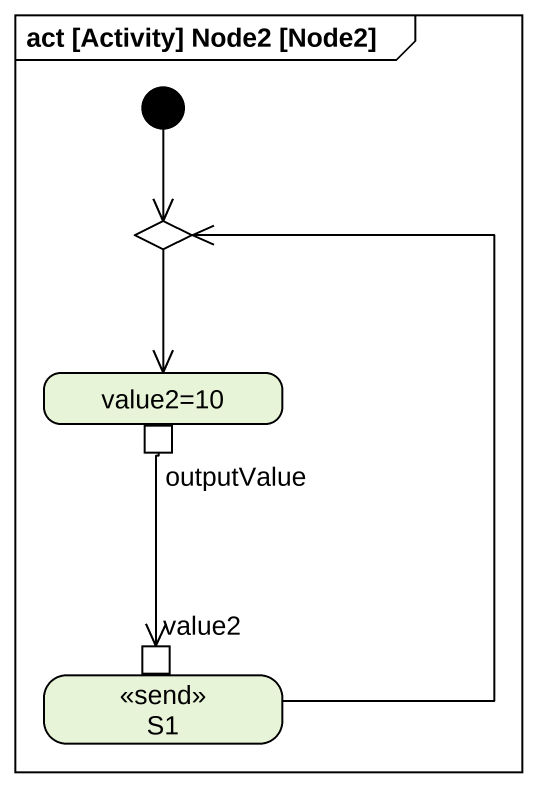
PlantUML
@startuml
mainframe act [Activity] Node2 [Node2]
hide empty description
state choice1 <<choice>>
state "value2=10" as value2_10 {
  state outputValue <<outputPin>>
}
state S1 <<send>> {
  state value2 <<inputPin>>
}
[*] --> choice1
choice1 --> value2_10
outputValue --> value2
S1 -up-> choice1
@enduml
